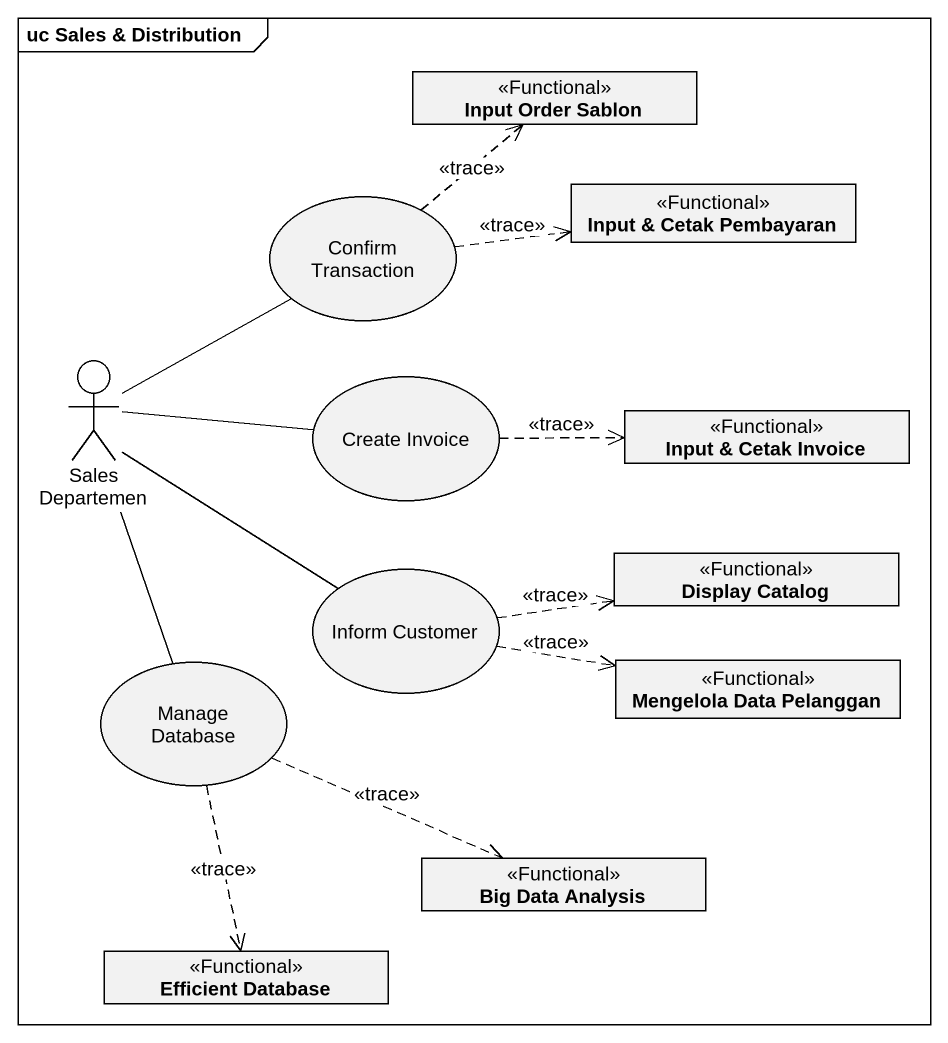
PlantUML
@startuml
mainframe uc Sales & Distribution
allowmixing
hide circle
hide empty members
class "Input Order Sablon" as Input_Order_Sablon <<Functional>>
usecase "Confirm Transaction" as Confirm_Transaction
class "Input & Cetak Pembayaran" as Input_Cetak_Pembayaran <<Functional>>
actor "Sales Departemen" as Sales_Departemen
usecase "Create Invoice" as Create_Invoice
class "Input & Cetak Invoice" as Input_Cetak_Invoice <<Functional>>
usecase "Inform Customer" as Inform_Customer
class "Display Catalog" as Display_Catalog <<Functional>>
class "Mengelola Data Pelanggan" as Mengelola_Data_Pelanggan <<Functional>>
usecase "Manage Database" as Manage_Database
class "Big Data Analysis" as Big_Data_Analysis <<Functional>>
class "Efficient Database" as Efficient_Database <<Functional>>
Confirm_Transaction .up.> Input_Order_Sablon : <<trace>>
Confirm_Transaction .right.> Input_Cetak_Pembayaran : <<trace>>
Sales_Departemen -up- Confirm_Transaction
Sales_Departemen -right- Create_Invoice
Sales_Departemen -- Inform_Customer
Sales_Departemen -- Manage_Database
Create_Invoice .right.> Input_Cetak_Invoice : <<trace>>
Inform_Customer .right.> Display_Catalog : <<trace>>
Inform_Customer .right.> Mengelola_Data_Pelanggan : <<trace>>
Manage_Database .right.> Big_Data_Analysis : <<trace>>
Manage_Database ..> Efficient_Database : <<trace>>
@enduml
